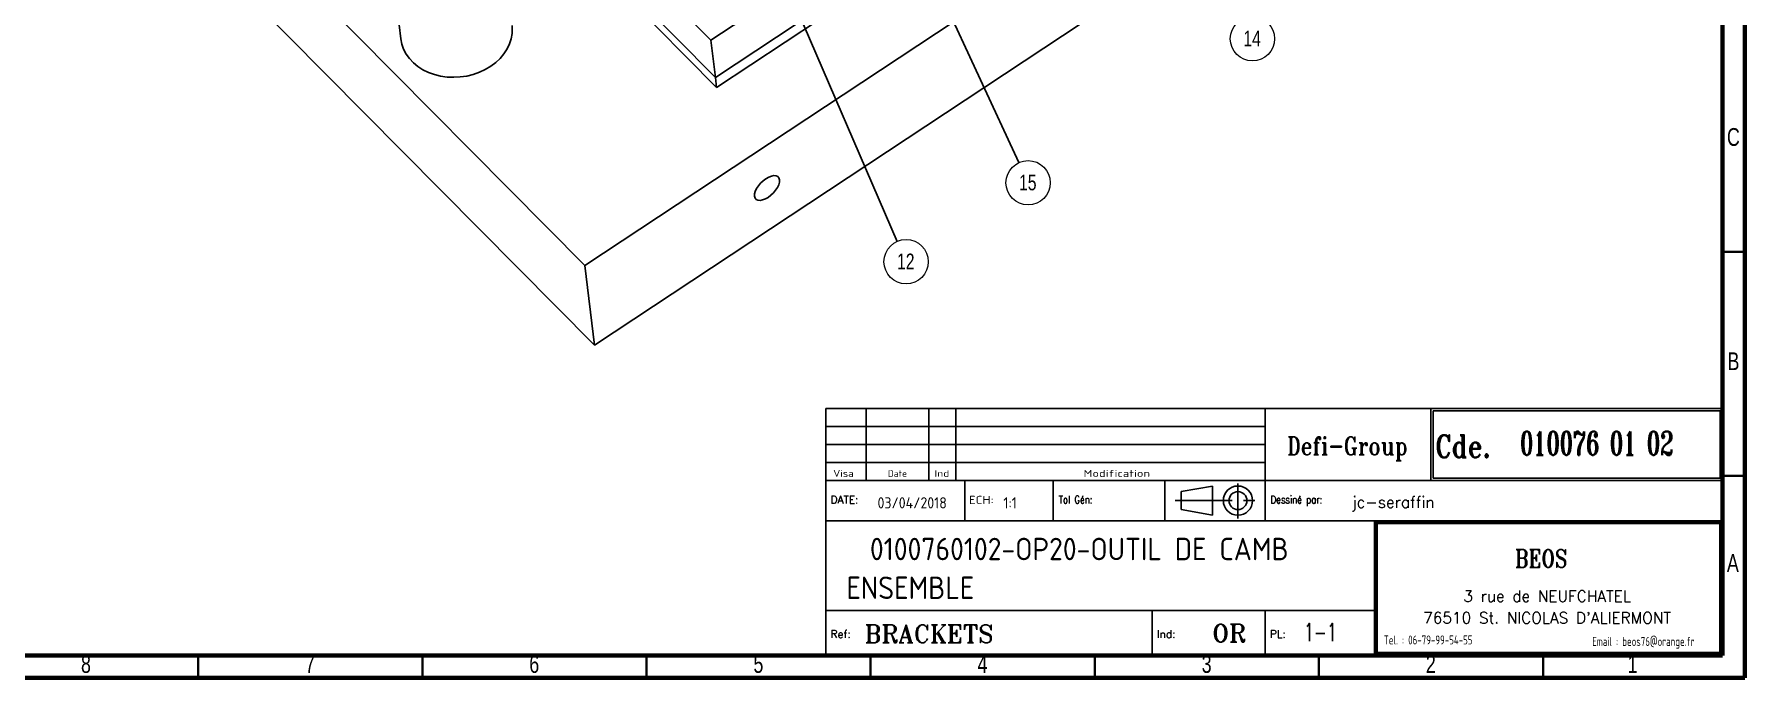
# Model space of a CAD drawing. Header units: millimetres. Extents: x 5 to 1539, y -495 to 895.
# Drawn here: x 1113.4 to 1495, y 5 to 148.5 of the extents above; entities that cross this region are included whole.
import ezdxf

# ---------------------------------------------------------------- set-up
doc = ezdxf.new("R2010")
doc.units = ezdxf.units.MM
doc.linetypes.add('CENTERX2', pattern=[20.32, 12.7, -2.54, 2.54, -2.54])
doc.layers.add('DIMENSIONS', color=176, linetype='Continuous')
doc.styles.add('SLDTEXTSTYLE0', font='ISOCP')
doc.styles.add('SLDTEXTSTYLE1', font='ROMANT', dxfattribs={"width": 0.8})
doc.styles.add('SLDTEXTSTYLE10', font='ISOCP', dxfattribs={"width": 1.385904})
doc.styles.add('SLDTEXTSTYLE11', font='ISOCP', dxfattribs={"width": 1.246461})
doc.styles.add('SLDTEXTSTYLE12', font='ROMAND')
doc.styles.add('SLDTEXTSTYLE13', font='TXT', dxfattribs={"width": 0.75})
doc.styles.add('SLDTEXTSTYLE2', font='ISOCP', dxfattribs={"width": 0.8})
doc.styles.add('SLDTEXTSTYLE3', font='ROMANS', dxfattribs={"width": 0.8})
doc.styles.add('SLDTEXTSTYLE4', font='ROMANT')
doc.styles.add('SLDTEXTSTYLE5', font='ROMANS')
doc.styles.add('SLDTEXTSTYLE6', font='ROMANT', dxfattribs={"width": 0.65})
doc.styles.add('SLDTEXTSTYLE7', font='ISOCP', dxfattribs={"width": 1.446157})
doc.styles.add('SLDTEXTSTYLE8', font='ISOCP', dxfattribs={"width": 1.294402})
doc.styles.add('SLDTEXTSTYLE9', font='ISOCP', dxfattribs={"width": 1.147311})
doc.dimstyles.new('SLDDIMSTYLE1', dxfattribs={"dimtxt": 0.18, "dimasz": 1.016, "dimexe": 0, "dimexo": 0.0625, "dimgap": 0, "dimtad": 0, "dimtih": 1, "dimtoh": 1, "dimdec": 0, "dimrnd": 1e-09, "dimzin": 0, "dimdsep": 46, "dimtxsty": 'Standard', "dimblk1": 'DOT', "dimblk2": 'DOT', "dimsah": 1, "dimcen": 0.09, "dimadec": 0, "dimazin": 0, "dimtfac": 1.016, "dimtdec": 0, "dimtofl": 0, "dimtmove": 0, "dimatfit": 3, "dimldrblk": 'DOT', "dimfxl": 1, "dimfrac": 2, "dimtolj": 1, "dimtzin": 0, "dimarcsym": 0})

# ---------------------------------------------------------------- blocks, each defined once
blk = doc.blocks.new('SW_NOTE_49')
at = {"color": 0, "linetype": 'Continuous', "lineweight": 0}
blk.add_circle((3.7, -3.27), 4.94, dxfattribs=at)
at = {"color": 0, "linetype": 'Continuous', "lineweight": 0, "insert": (3.63, -1.46), "char_height": 3.5, "attachment_point": 2, "style": 'SLDTEXTSTYLE13'}
blk.add_mtext('14', dxfattribs=at)
blk = doc.blocks.new('SW_NOTE_51')
at = {"color": 0, "linetype": 'Continuous', "lineweight": 0}
blk.add_circle((1.96, -4.53), 4.94, dxfattribs=at)
at = {"color": 0, "linetype": 'Continuous', "lineweight": 0, "insert": (1.89, -2.72), "char_height": 3.5, "attachment_point": 2, "style": 'SLDTEXTSTYLE13'}
blk.add_mtext('12', dxfattribs=at)
blk = doc.blocks.new('_Dot')
at = {"color": 0, "linetype": 'ByBlock', "lineweight": -2}
blk.add_line((-0.5, 0), (-1, 0), dxfattribs=at)
at = {"color": 0, "linetype": 'ByBlock', "const_width": 0.5}
blk.add_lwpolyline([(-0.25, 0, 1), (0.25, 0, 1)], format="xyb", close=True, dxfattribs=at)
blk = doc.blocks.new('SW_NOTE_53')
at = {"color": 0, "linetype": 'Continuous', "lineweight": 0}
blk.add_circle((2.07, -4.48), 4.94, dxfattribs=at)
at = {"color": 0, "linetype": 'Continuous', "lineweight": 0, "insert": (2, -2.67), "char_height": 3.5, "attachment_point": 2, "style": 'SLDTEXTSTYLE13'}
blk.add_mtext('15', dxfattribs=at)

msp = doc.modelspace()

# ---------------------------------------------------------------- linework, layer by layer
at = {"color": 7, "linetype": 'Continuous', "lineweight": 70}
for p, q in [((1495, 895), (1495, 5)), ((1490, 890), (1490, 10)), ((1490, 10), (10, 10)), ((1495, 5), (5, 5))]:
    msp.add_line(p, q, dxfattribs=at)
at = {"color": 7, "linetype": 'Continuous', "lineweight": 25}
for p, q in [((1236.233, 96.936), (1453.907, 240.758)), ((1238.377, 79.146), (1456.052, 222.968)), ((1264.381, 147.164), (1191.551, 220.631)), ((1120.918, 213.26), (1236.233, 96.936)), ((1265.382, 138.861), (1192.552, 212.329)), ((1265.65, 136.638), (1192.82, 210.105)), ((1343.536, 199.462), (1264.381, 147.164)), ((1123.063, 195.469), (1238.377, 79.146)), ((1344.537, 191.16), (1265.382, 138.861)), ((1344.805, 188.936), (1265.65, 136.638)), ((1191.92, 174.579), (1195.19, 147.448)), ((1264.381, 147.164), (1265.382, 138.861)), ((1265.382, 138.861), (1265.65, 136.638)), ((1238.377, 79.146), (1236.233, 96.936))]:
    msp.add_line(p, q, dxfattribs=at)
at = {"color": 7, "linetype": 'Continuous', "lineweight": 35}
for p, q in [((1490, 100), (1495, 100)), ((1490, 50), (1495, 50)), ((1150, 10), (1150, 5)), ((1200, 10), (1200, 5)), ((1250, 10), (1250, 5)), ((1300, 10), (1300, 5)), ((1350, 10), (1350, 5)), ((1400, 10), (1400, 5)), ((1450, 10), (1450, 5))]:
    msp.add_line(p, q, dxfattribs=at)
at = {"color": 7, "linetype": 'Continuous', "lineweight": 25, "flags": 128}
for points in [[(1220.011, 150.441), (1220.059, 149.873), (1220.03, 148.681), (1219.826, 147.493), (1219.451, 146.325), (1218.909, 145.194), (1218.209, 144.116), (1217.36, 143.105), (1216.373, 142.177), (1215.264, 141.343), (1214.047, 140.616), (1212.739, 140.006), (1211.36, 139.522), (1209.927, 139.169), (1208.462, 138.954), (1206.985, 138.88), (1205.517, 138.946), (1204.077, 139.153), (1202.688, 139.497), (1201.367, 139.974)], [(1201.367, 139.974), (1200.133, 140.577), (1199.005, 141.298), (1197.997, 142.125), (1197.124, 143.049), (1196.398, 144.055), (1195.829, 145.13), (1195.426, 146.258), (1195.193, 147.424), (1195.19, 147.448)], [(1276.632, 116.266), (1277.255, 116.621), (1277.859, 116.855), (1278.414, 116.954), (1278.892, 116.916), (1279.27, 116.74), (1279.527, 116.437), (1279.653, 116.021), (1279.639, 115.513), (1279.487, 114.939), (1279.204, 114.328), (1278.805, 113.709), (1278.31, 113.115), (1277.743, 112.574), (1277.132, 112.115), (1276.51, 111.76), (1275.906, 111.526), (1275.351, 111.427), (1274.872, 111.465), (1274.495, 111.641), (1274.237, 111.944), (1274.112, 112.36), (1274.126, 112.868), (1274.278, 113.442), (1274.56, 114.053), (1274.959, 114.672), (1275.455, 115.266), (1276.022, 115.807), (1276.632, 116.266)]]:
    msp.add_lwpolyline(points, dxfattribs=at)
at = {"layer": 'DIMENSIONS', "color": 3}
for p, q in [((1388, 65), (1290, 65)), ((1299, 49), (1299, 65)), ((1313, 49), (1313, 65)), ((1319, 49), (1319, 65)), ((1290, 61), (1388, 61)), ((1388, 57), (1290, 57)), ((1290, 53), (1388, 53))]:
    msp.add_line(p, q, dxfattribs=at)
at = {"layer": 'DIMENSIONS', "color": 6}
for p, q in [((1290, 65), (1290, 10)), ((1490, 10), (1490, 65)), ((1490, 40), (1412.384, 40)), ((1412.384, 40), (1412.384, 10)), ((1489.8, 39.8), (1412.584, 39.8)), ((1412.584, 39.8), (1412.584, 10.2)), ((1489.6, 39.6), (1412.784, 39.6)), ((1412.784, 39.6), (1412.784, 10.4)), ((1489.4, 39.4), (1412.984, 39.4)), ((1412.984, 39.4), (1412.984, 10.6)), ((1489.4, 10.6), (1489.4, 39.4)), ((1489.6, 10.4), (1489.6, 39.6)), ((1489.8, 10.2), (1489.8, 39.8)), ((1290, 10), (1490, 10)), ((1412.584, 10.2), (1489.8, 10.2)), ((1412.784, 10.4), (1489.6, 10.4)), ((1412.984, 10.6), (1489.4, 10.6))]:
    msp.add_line(p, q, dxfattribs=at)
at = {"layer": 'DIMENSIONS', "color": 1}
for p, q in [((1490, 65), (1388, 65)), ((1388, 49), (1388, 65)), ((1425, 49), (1425, 65)), ((1425.5, 49.5), (1425.5, 64.5)), ((1425.5, 64.5), (1489.5, 64.5)), ((1489.5, 64.5), (1489.5, 49.5)), ((1290, 49), (1490, 49)), ((1321, 49), (1321, 40)), ((1340.731, 49), (1340.731, 40)), ((1365.62, 49), (1365.62, 40)), ((1388, 49), (1388, 40)), ((1489.5, 49.5), (1425.5, 49.5)), ((1412.384, 40), (1290, 40)), ((1412.384, 20), (1290, 20)), ((1362.792, 20), (1362.792, 10)), ((1388, 20), (1388, 10))]:
    msp.add_line(p, q, dxfattribs=at)
at = {"layer": 'DIMENSIONS'}
for p, q in [((1425.5, 49.5), (1425.5, 64.5)), ((1425.5, 64.5), (1489.5, 64.5)), ((1489.5, 64.5), (1489.5, 49.5)), ((1489.5, 49.5), (1425.5, 49.5))]:
    msp.add_line(p, q, dxfattribs=at)
at = {"layer": 'DIMENSIONS', "color": 7}
for p, q in [((1376.244, 47.75), (1369.244, 46.5)), ((1369.244, 46.5), (1369.244, 42.5)), ((1376.244, 41.25), (1376.244, 47.75)), ((1369.244, 42.5), (1376.244, 41.25))]:
    msp.add_line(p, q, dxfattribs=at)
at = {"layer": 'DIMENSIONS', "color": 3, "linetype": 'CENTERX2'}
for p, q in [((1381.934, 48.348), (1381.934, 40.513)), ((1367.946, 44.5), (1386.201, 44.5))]:
    msp.add_line(p, q, dxfattribs=at)
at = {"layer": 'DIMENSIONS', "color": 7}
for radius in [3.25, 2]:
    msp.add_circle((1381.934, 44.5), radius, dxfattribs=at)

# ---------------------------------------------------------------- block references
at = {"color": 7, "linetype": 'Continuous', "lineweight": 0}
for name, p in [('SW_NOTE_49', (1381.463, 150.751)), ('SW_NOTE_53', (1333.054, 119.856)), ('SW_NOTE_51', (1305.945, 102.302))]:
    msp.add_blockref(name, p, dxfattribs=at)

# ---------------------------------------------------------------- texts
at = {"color": 7, "linetype": 'Continuous', "lineweight": 0, "char_height": 3.969, "attachment_point": 2, "style": 'SLDTEXTSTYLE13'}
for s, insert in [('C', (1492.459, 127.56)), ('B', (1492.471, 77.56)), ('A', (1492.34, 32.56)), ('8', (1124.96, 10.06)), ('7', (1174.96, 10.06)), ('6', (1224.96, 10.06)), ('5', (1274.96, 10.06)), ('4', (1324.96, 10.06)), ('3', (1374.96, 10.06)), ('2', (1424.96, 10.06)), ('1', (1469.96, 10.06))]:
    msp.add_mtext(s, dxfattribs=dict(at, insert=insert))
at = {"layer": 'DIMENSIONS'}
for s, insert, char_height, attachment_point, style in [('Defi-Group', (1406.38, 58.701), 4, 2, 'SLDTEXTSTYLE1'), ('Cde.', (1426, 59.126), 5, 1, 'SLDTEXTSTYLE1'), ('010076 01 02', (1444.876, 59.94), 5.29167, 1, 'SLDTEXTSTYLE6'), ('Visa', (1291.655, 51.348), 1.5671, 1, 'SLDTEXTSTYLE11'), ('Date', (1303.824, 51.283), 1.4924, 1, 'SLDTEXTSTYLE9'), ('Ind', (1314.254, 51.283), 1.4924, 1, 'SLDTEXTSTYLE10'), ('Modification', (1347.489, 51.348), 1.56705, 1, 'SLDTEXTSTYLE7'), ('DATE:', (1291.034, 45.598), 1.7277, 1, 'SLDTEXTSTYLE5'), ('03/04/2018', (1301.533, 45.253), 2.5, 1, 'SLDTEXTSTYLE0'), ('ECH:', (1321.911, 45.56), 1.8141, 1, 'SLDTEXTSTYLE8'), ('1:1', (1329.62, 45.24), 2.5, 1, 'SLDTEXTSTYLE0'), ('Tol Gén:', (1341.952, 45.598), 1.7277, 1, 'SLDTEXTSTYLE3'), ('Dessiné par:', (1389.221, 45.598), 1.72768, 1, 'SLDTEXTSTYLE3'), ('jc-seraffin', (1407.355, 45.42), 2.5, 1, 'SLDTEXTSTYLE4'), ('0100760102-OP20-OUTIL DE CAMB', (1299.839, 36.209), 5, 1, 'SLDTEXTSTYLE0'), ('BEOS', (1449.571, 33.595), 4, 2, 'SLDTEXTSTYLE1'), ('ENSEMBLE', (1294.603, 27.564), 5, 1, 'SLDTEXTSTYLE0'), ('3 rue de NEUFCHATEL', (1450.909, 24.448), 2.5, 2, 'SLDTEXTSTYLE12'), ("76510 St. NICOLAS D'ALIERMONT", (1450.903, 19.623), 2.5, 2, 'SLDTEXTSTYLE12'), ('Ref:', (1291.034, 15.598), 1.7277, 1, 'SLDTEXTSTYLE5'), ('BRACKETS', (1298.634, 16.803), 4, 1, 'SLDTEXTSTYLE4'), ('Ind:', (1363.826, 15.598), 1.7277, 1, 'SLDTEXTSTYLE5'), ('OR', (1376.194, 16.951), 4, 1, 'SLDTEXTSTYLE4'), ('PL:', (1389.034, 15.598), 1.7277, 1, 'SLDTEXTSTYLE5'), ('1-1', (1396.651, 17.173), 4, 1, 'SLDTEXTSTYLE6'), ('Tel. : 06-79-99-54-55', (1424.36, 14.429), 2, 2, 'SLDTEXTSTYLE2'), ('Email : beos76@orange.fr', (1472.372, 14.097), 2, 2, 'SLDTEXTSTYLE2')]:
    msp.add_mtext(s, dxfattribs=dict(at, insert=insert, char_height=char_height, attachment_point=attachment_point, style=style))

# ---------------------------------------------------------------- leaders
at = {"color": 7, "linetype": 'Continuous', "lineweight": 0}
for points in [[(1291.355, 210.082), (1333.054, 119.856)], [(1262.59, 202.578), (1305.945, 102.302)]]:
    msp.add_leader(points, dimstyle='SLDDIMSTYLE1', dxfattribs=at)

doc.saveas('drawing.dxf')
